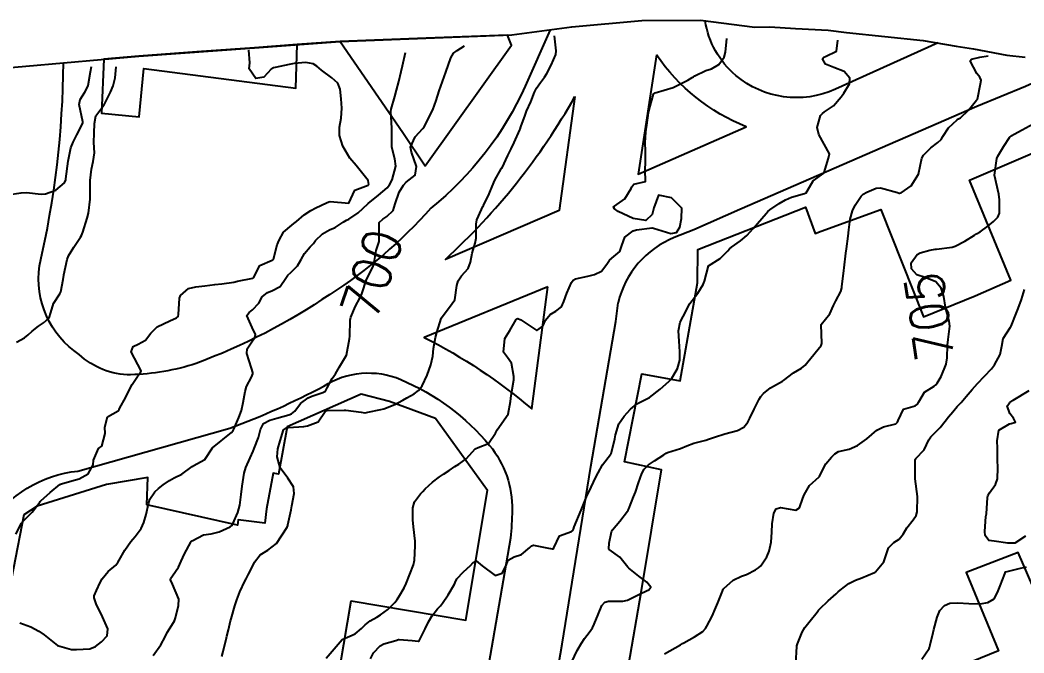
# Model space of a CAD drawing. Header units: metres. Extents: x 286371 to 293043, y 7462578 to 7466404.
# Drawn here: x 291376 to 291481.8, y 7463721.7 to 7463788.4 of the extents above; entities that cross this region are included whole.
import ezdxf
from ezdxf.enums import TextEntityAlignment as Align

# ---------------------------------------------------------------- set-up
doc = ezdxf.new("R2010")
doc.units = ezdxf.units.M
doc.header["$MEASUREMENT"] = 0
for name, color, linetype in [('Area', 45, 'Continuous'), ('Cotas', 45, 'Continuous'), ('Curvas de Nivel 1m', 11, 'Continuous'), ('Curvas de Nivel 5m', 15, 'Continuous'), ('Edificações', 30, 'Continuous'), ('Vias primárias', 230, 'Continuous')]:
    doc.layers.add(name, color=color, linetype=linetype)
doc.styles.add('Style-STANDARD', font='STANDARD.shx')

msp = doc.modelspace()

# ---------------------------------------------------------------- linework, layer by layer
at = {"layer": 'Area'}
msp.add_polyline3d([(291372.57, 7463783.17, 702), (291388.48, 7463784.57, 697.97), (291400.68, 7463785.46, 698.29), (291409.7, 7463786.11, 699.96), (291427.82, 7463786.81, 702.13), (291434.13, 7463787.65, 701.25), (291441.52, 7463788.34, 701.6), (291447.68, 7463788.38, 701.89), (291453.41, 7463787.64, 702.47), (291454.99, 7463787.67, 702.52), (291457.72, 7463787.5, 702.89), (291461.17, 7463787.31, 703.07), (291463.07, 7463787.05, 703.1), (291471.17, 7463786.23, 703.71), (291474.66, 7463785.63, 703.92), (291476.46, 7463785.36, 704.05), (291479.98, 7463784.68, 706.46), (291481.93, 7463784.47, 704.5)], dxfattribs=at)
at = {"layer": 'Curvas de Nivel 1m', "flags": 128}
for points, elevation in [([(291397.22, 7463721.26), (291397.36, 7463721.8), (291397.73, 7463723.26), (291397.77, 7463723.41), (291397.94, 7463724.1), (291398.16, 7463725.05), (291398.21, 7463725.25), (291398.61, 7463726.62), (291398.82, 7463727.24), (291399.14, 7463728.11), (291399.65, 7463729.23), (291399.78, 7463729.48), (291400.04, 7463729.97), (291400.48, 7463730.78), (291400.69, 7463731.21), (291401.26, 7463732.01), (291402.07, 7463732.48), (291403, 7463733.18), (291404.11, 7463734.9), (291404.18, 7463735.09), (291404.19, 7463735.15), (291404.55, 7463736.74), (291404.62, 7463737.15), (291404.86, 7463738.45), (291404.8, 7463739.15), (291404.19, 7463740.09), (291403.38, 7463741.17), (291403.06, 7463742.33), (291403.15, 7463743.17), (291403.39, 7463744.02), (291403.75, 7463745.16), (291404.05, 7463745.38), (291404.27, 7463745.42), (291405.87, 7463745.53), (291406.27, 7463745.59), (291407.37, 7463746.01), (291408.13, 7463747.1), (291408.21, 7463747.18), (291408.3, 7463747.2), (291410.12, 7463747.24), (291410.3, 7463747.24), (291411.93, 7463747.04), (291412.29, 7463746.97), (291412.35, 7463746.97), (291412.61, 7463747.03), (291413.98, 7463747.33), (291414.3, 7463747.4), (291415.46, 7463747.83), (291416.31, 7463748.31), (291416.74, 7463748.55), (291417.52, 7463748.96), (291417.97, 7463749.31), (291418.34, 7463749.82), (291418.87, 7463750.94), (291419.28, 7463752.02), (291419.46, 7463752.93), (291419.56, 7463753.76), (291419.76, 7463754.92), (291419.91, 7463755.43), (291420.35, 7463756.92), (291420.38, 7463756.98), (291420.45, 7463757.09), (291421.24, 7463758.12), (291421.8, 7463758.89), (291422, 7463760.39), (291422.13, 7463760.88), (291422.51, 7463761.41), (291423.19, 7463762.2), (291423.46, 7463762.86), (291423.62, 7463763.79), (291423.94, 7463764.85), (291424.04, 7463765.38), (291424.05, 7463766.85), (291424.13, 7463767.32), (291424.62, 7463768.4), (291424.76, 7463768.71), (291424.81, 7463768.84), (291425.41, 7463770.06), (291425.74, 7463770.83), (291426.01, 7463771.48), (291426.68, 7463772.69), (291426.73, 7463772.76), (291426.77, 7463772.81), (291427.4, 7463774.11), (291427.74, 7463774.8), (291428.06, 7463775.46), (291428.65, 7463776.79), (291428.68, 7463776.87), (291428.76, 7463777.11), (291429.2, 7463778.36), (291429.36, 7463778.78), (291429.81, 7463779.76), (291430.21, 7463780.76), (291430.4, 7463781.18), (291430.83, 7463781.78), (291431.24, 7463782.35), (291431.48, 7463782.74), (291431.96, 7463783.63), (291432.45, 7463784.73), (291432.49, 7463785.12), (291432.31, 7463786.73)], 701), ([(291408.23, 7463721.1), (291409.92, 7463723.06), (291411.3, 7463723.68), (291411.94, 7463724.22), (291412.35, 7463724.63), (291412.88, 7463725.02), (291413.56, 7463725.41), (291413.96, 7463725.66), (291414.74, 7463726.23), (291415.47, 7463726.98), (291415.7, 7463727.27), (291416, 7463727.75), (291416.45, 7463728.53), (291416.65, 7463728.96), (291417.04, 7463729.95), (291417.44, 7463730.95), (291417.55, 7463731.45), (291417.62, 7463732.95), (291417.61, 7463733.43), (291417.45, 7463734.95), (291417.38, 7463735.69), (291417.35, 7463736.96), (291417.53, 7463737.57), (291418.17, 7463738.41), (291418.42, 7463738.69), (291418.66, 7463738.94), (291419.45, 7463739.66), (291420.19, 7463740.21), (291420.61, 7463740.5), (291421.2, 7463740.9), (291421.8, 7463741.3), (291422.21, 7463741.57), (291422.98, 7463742.11), (291423.67, 7463742.86), (291423.93, 7463743.17), (291424.24, 7463743.32), (291425.36, 7463743.72), (291426.07, 7463744.83), (291426.27, 7463745.19), (291427.41, 7463746.81), (291427.66, 7463748.15), (291427.75, 7463748.8), (291428, 7463750.45), (291428.02, 7463750.79), (291427.78, 7463752.2), (291427.34, 7463752.81), (291426.93, 7463753.35), (291427.07, 7463754.8), (291427.59, 7463755.63), (291428.27, 7463756.79), (291428.35, 7463756.88), (291428.45, 7463756.92), (291428.77, 7463756.78), (291430.43, 7463755.64), (291431.06, 7463756.12), (291431.35, 7463756.74), (291431.83, 7463757.35), (291432.46, 7463757.7), (291433.03, 7463758.16), (291433.3, 7463758.71), (291433.6, 7463759.6), (291434.08, 7463760.7), (291434.26, 7463760.94), (291434.51, 7463761.08), (291435.82, 7463761.37), (291436.52, 7463761.55), (291437.26, 7463761.92), (291437.83, 7463762.65), (291438.11, 7463763.08), (291438.55, 7463763.44), (291439.2, 7463763.98), (291439.41, 7463764.62), (291439.7, 7463765.49), (291440.59, 7463766.16), (291440.93, 7463766.26), (291442.59, 7463766.47), (291442.73, 7463766.43), (291444.58, 7463765.88), (291445.16, 7463765.97), (291445.51, 7463766.53), (291445.69, 7463767.44), (291445.72, 7463768.53), (291444.64, 7463769.62), (291443.27, 7463769.93), (291442.77, 7463768.57), (291442.75, 7463768.44), (291442.61, 7463767.86), (291441.94, 7463767.25), (291440.61, 7463767.47), (291439.03, 7463768.21), (291438.62, 7463768.48), (291438.53, 7463768.64), (291438.55, 7463768.71), (291438.63, 7463768.77), (291439.71, 7463769.54), (291440.4, 7463770.61), (291440.47, 7463770.79), (291440.66, 7463771.08), (291441.9, 7463771.36), (291441.85, 7463772.59), (291441.9, 7463773.39), (291441.9, 7463774.59), (291441.87, 7463775.44), (291441.93, 7463776.59), (291442.03, 7463777.31), (291442.23, 7463778.58), (291442.31, 7463779.05), (291442.74, 7463780.58), (291442.76, 7463780.62), (291442.81, 7463780.65), (291442.92, 7463780.69), (291444.82, 7463781.28), (291446.36, 7463782.04), (291446.83, 7463782.31), (291446.95, 7463782.39), (291447.1, 7463782.5), (291448.27, 7463783.06), (291448.85, 7463783.24), (291449.63, 7463783.69), (291450.18, 7463784.45), (291450.33, 7463784.99), (291450.47, 7463786.45)], 702), ([(291412.9, 7463721.02), (291413.23, 7463721.68), (291413.91, 7463722.39), (291414.32, 7463722.6), (291415.56, 7463722.98), (291415.84, 7463723.06), (291415.93, 7463723.08), (291417.3, 7463722.95), (291417.92, 7463722.89), (291417.97, 7463722.9), (291418.02, 7463722.94), (291418.68, 7463724.2), (291419.02, 7463724.93), (291419.36, 7463725.53), (291419.97, 7463726.31), (291420.27, 7463726.62), (291420.5, 7463726.91), (291421.11, 7463727.78), (291421.76, 7463728.89), (291421.84, 7463729.07), (291422.02, 7463729.47), (291422.7, 7463730.21), (291423.46, 7463730.86), (291423.74, 7463731.17), (291424.05, 7463731.38), (291424.66, 7463730.85), (291426.03, 7463729.83), (291426.79, 7463730.06), (291427.18, 7463730.81), (291427.43, 7463731.43), (291428.06, 7463731.79), (291428.82, 7463732.03), (291429.69, 7463732.77), (291429.89, 7463732.96), (291430.08, 7463733.02), (291431.49, 7463732.74), (291432.07, 7463732.62), (291432.17, 7463732.64), (291432.23, 7463732.73), (291432.82, 7463733.99), (291434.1, 7463734.45), (291434.24, 7463734.57), (291434.29, 7463734.7), (291434.37, 7463734.96), (291435.1, 7463736.69), (291435.76, 7463738.27), (291435.94, 7463738.67), (291436.17, 7463739.14), (291436.67, 7463740.18), (291436.89, 7463740.65), (291437.36, 7463741.49), (291438.22, 7463742.56), (291438.25, 7463742.61), (291438.26, 7463742.63), (291438.65, 7463744.23), (291438.72, 7463744.63), (291439.08, 7463745.81), (291439.65, 7463746.61), (291439.95, 7463746.95), (291440.3, 7463747.37), (291440.99, 7463747.92), (291442.31, 7463748.57), (291443.43, 7463749.46), (291444.35, 7463750.26), (291444.49, 7463750.4), (291444.63, 7463750.54), (291445.26, 7463751.64), (291445.51, 7463752.53), (291445.52, 7463753.4), (291445.43, 7463754.53), (291445.36, 7463755.6), (291445.54, 7463756.53), (291445.87, 7463757.11), (291446.47, 7463758.27), (291446.54, 7463758.45), (291446.58, 7463758.51), (291447.41, 7463759.58), (291447.99, 7463760.49), (291448.13, 7463760.86), (291448.53, 7463762.48), (291449.78, 7463763.23), (291450.56, 7463764.04), (291450.75, 7463764.26), (291450.98, 7463764.45), (291451.92, 7463765.09), (291452.58, 7463765.66), (291453.25, 7463766.41), (291454.62, 7463768), (291454.81, 7463768.2), (291455.02, 7463768.38), (291455.98, 7463769.02), (291456.64, 7463769.42), (291457.28, 7463769.71), (291458.65, 7463770.09), (291458.82, 7463770.16), (291458.94, 7463770.32), (291459.56, 7463771.42), (291460.68, 7463772.25), (291460.71, 7463772.27), (291460.73, 7463772.29), (291461.18, 7463773.81), (291461.31, 7463774.29), (291460.73, 7463775.29), (291460.18, 7463776.3), (291460.01, 7463777.05), (291460.35, 7463778.3), (291460.55, 7463778.53), (291460.78, 7463778.71), (291461.73, 7463779.34), (291462.54, 7463780.27), (291462.64, 7463780.44), (291462.81, 7463780.68), (291463.42, 7463781.66), (291463.45, 7463782.26), (291462.84, 7463782.95), (291461.75, 7463783.38), (291460.86, 7463783.72), (291460.54, 7463784.3), (291460.69, 7463784.47), (291460.87, 7463784.52), (291462.04, 7463785.11), (291462.16, 7463786.27)], 703), ([(291375.52, 7463734.16), (291376.11, 7463735.33), (291376.21, 7463735.49), (291376.31, 7463735.58), (291377.22, 7463736.48), (291378.03, 7463737.56), (291378.08, 7463737.62), (291378.15, 7463737.68), (291379.12, 7463738.57), (291380.17, 7463739.4), (291380.24, 7463739.45), (291380.42, 7463739.52), (291381.79, 7463739.89), (291382.18, 7463740.02), (291383.15, 7463740.52), (291383.65, 7463741.47), (291383.71, 7463741.97), (291384.23, 7463743.19), (291384.38, 7463743.31), (291384.57, 7463743.46), (291384.93, 7463744.78), (291384.91, 7463745.45), (291385.18, 7463746.55), (291386.29, 7463747.18), (291386.4, 7463747.33), (291386.45, 7463747.43), (291387.1, 7463748.63), (291387.5, 7463749.42), (291387.79, 7463749.96), (291388.34, 7463750.78), (291388.63, 7463751.12), (291388.73, 7463751.4), (291388.37, 7463752.06), (291387.69, 7463753.41), (291387.87, 7463753.95), (291388.41, 7463754.19), (291389.18, 7463754.62), (291389.74, 7463755.38), (291390.43, 7463756.02), (291391.76, 7463756.67), (291392.45, 7463756.98), (291392.64, 7463757.14), (291392.68, 7463757.33), (291392.76, 7463759.05), (291392.86, 7463759.33), (291393.72, 7463760.09), (291394.5, 7463760.26), (291395.45, 7463760.34), (291396.5, 7463760.5), (291397.22, 7463760.55), (291398.51, 7463760.74), (291398.89, 7463760.85), (291400.51, 7463761.18), (291400.54, 7463761.19), (291400.57, 7463761.21), (291401.24, 7463762.49), (291402.54, 7463763.06), (291402.62, 7463763.1), (291402.67, 7463763.18), (291403.07, 7463764.68), (291403.26, 7463765.17), (291403.74, 7463766.02), (291404.6, 7463766.76), (291404.83, 7463766.92), (291405.09, 7463767.15), (291405.9, 7463767.85), (291406.62, 7463768.3), (291407.15, 7463768.59), (291408.26, 7463769.1), (291408.51, 7463769.22), (291408.64, 7463769.25), (291410.63, 7463769.06), (291411.25, 7463770.46), (291412.66, 7463770.97), (291412.71, 7463770.99), (291412.73, 7463771.03), (291412.67, 7463771.46), (291411.39, 7463773.05), (291410.71, 7463773.83), (291409.98, 7463775.08), (291409.62, 7463776.2), (291409.62, 7463777.08), (291409.82, 7463778.02), (291409.89, 7463779.08), (291409.81, 7463780.08), (291409.71, 7463781.08), (291409.46, 7463781.71), (291408.83, 7463782.3), (291407.73, 7463783.11), (291407.25, 7463783.51), (291406.85, 7463783.75), (291406.1, 7463783.89), (291404.85, 7463783.79), (291404.33, 7463783.68), (291402.85, 7463783.38), (291402.69, 7463783.35), (291402.43, 7463783.19), (291401.67, 7463782.37), (291400.83, 7463782.2), (291400.11, 7463783.23), (291400.2, 7463783.88), (291400.09, 7463785.22)], 698), ([(291375.95, 7463724.81), (291377.09, 7463724.42), (291377.94, 7463723.96), (291378.5, 7463723.55), (291379.92, 7463722.43), (291381.39, 7463722.02), (291381.91, 7463722.02), (291383.3, 7463722.09), (291383.92, 7463722.34), (291384.56, 7463722.82), (291385.14, 7463723.45), (291385.2, 7463724.19), (291384.65, 7463725.45), (291383.98, 7463726.84), (291383.76, 7463727.47), (291383.78, 7463727.68), (291384.01, 7463728.22), (291384.4, 7463729.08), (291384.6, 7463729.46), (291385.24, 7463730.24), (291386.05, 7463730.91), (291386.28, 7463731.2), (291386.4, 7463731.43), (291387, 7463732.49), (291387.64, 7463733.41), (291387.84, 7463733.66), (291388.09, 7463733.93), (291388.73, 7463734.77), (291389.01, 7463735.39), (291389.27, 7463736.24), (291389.5, 7463737.38), (291389.65, 7463737.88), (291390.16, 7463738.65), (291390.55, 7463738.99), (291391.05, 7463739.36), (291391.7, 7463739.84), (291392.19, 7463740.1), (291393.03, 7463740.49), (291394.1, 7463741.32), (291394.16, 7463741.36), (291394.21, 7463741.39), (291395.45, 7463742.06), (291396.23, 7463743.28), (291398.26, 7463744.89), (291398.41, 7463745.09), (291398.49, 7463745.24), (291399.02, 7463746.49), (291399.3, 7463747.23), (291399.48, 7463748.05), (291399.68, 7463749.22), (291399.83, 7463749.73), (291400.35, 7463750.74), (291400.49, 7463751.07), (291400.51, 7463751.21), (291400.36, 7463751.68), (291399.88, 7463753.22), (291399.91, 7463753.71), (291400.4, 7463754.45), (291400.72, 7463754.9), (291400.78, 7463755.21), (291400.43, 7463755.98), (291399.86, 7463757.22), (291400.12, 7463757.55), (291400.45, 7463757.81), (291401.14, 7463758.53), (291401.47, 7463759.2), (291402.04, 7463759.64), (291402.49, 7463759.82), (291403.39, 7463760.28), (291403.98, 7463761.16), (291404.19, 7463761.48), (291404.52, 7463761.77), (291405.22, 7463762.45), (291405.6, 7463763.14), (291405.93, 7463763.75), (291406.56, 7463764.47), (291406.88, 7463764.81), (291407.11, 7463765.12), (291407.85, 7463765.84), (291408.59, 7463766.25), (291409.17, 7463766.51), (291410.02, 7463767.07), (291410.39, 7463767.29), (291410.61, 7463767.4), (291411.61, 7463768.06), (291412.63, 7463769), (291412.65, 7463769.02), (291412.67, 7463769.03), (291413.76, 7463769.91), (291414.66, 7463770.69), (291414.91, 7463771), (291415.2, 7463771.52), (291415.57, 7463772.99), (291415.46, 7463773.74), (291415.16, 7463774.99), (291415.15, 7463776.58), (291415.17, 7463776.99), (291415.05, 7463778.72), (291415.07, 7463778.99), (291415.47, 7463780.32), (291415.65, 7463780.98), (291415.89, 7463781.91), (291416.14, 7463782.97), (291416.27, 7463783.56), (291416.61, 7463784.96)], 699), ([(291434.12, 7463720.7), (291434.69, 7463721.92), (291435.15, 7463722.69), (291435.45, 7463723.16), (291435.94, 7463723.82), (291436.31, 7463724.3), (291436.49, 7463724.67), (291436.91, 7463725.72), (291437.31, 7463726.65), (291437.62, 7463727.02), (291437.99, 7463727.11), (291439.49, 7463727.12), (291439.99, 7463727.23), (291441.25, 7463727.84), (291442.01, 7463728.2), (291442.26, 7463728.32), (291442.46, 7463728.57), (291442.02, 7463729.12), (291441.2, 7463729.76), (291440.13, 7463730.6), (291440.05, 7463730.71), (291439.18, 7463731.74), (291438.07, 7463732.55), (291438.03, 7463732.59), (291438.02, 7463732.64), (291438.08, 7463733.21), (291438.3, 7463734.43), (291438.41, 7463734.63), (291439.18, 7463735.56), (291440.01, 7463736.61), (291440.06, 7463736.69), (291440.14, 7463736.85), (291440.64, 7463738.11), (291440.83, 7463738.59), (291441.17, 7463739.6), (291441.5, 7463740.58), (291441.74, 7463741.04), (291442.21, 7463741.5), (291442.86, 7463741.91), (291443.82, 7463742.55), (291444.06, 7463742.71), (291444.23, 7463742.78), (291445.57, 7463743.19), (291446.24, 7463743.48), (291446.98, 7463743.76), (291448.25, 7463744.1), (291448.54, 7463744.19), (291449.39, 7463744.47), (291450.04, 7463744.68), (291450.26, 7463744.74), (291451.6, 7463745.1), (291452.27, 7463745.46), (291452.69, 7463746), (291452.91, 7463746.42), (291453.37, 7463747.34), (291453.88, 7463748.4), (291454.04, 7463748.68), (291454.32, 7463749), (291455.09, 7463749.62), (291456.34, 7463750.3), (291456.46, 7463750.36), (291457.51, 7463751.19), (291458.36, 7463751.66), (291458.72, 7463751.98), (291459, 7463752.33), (291460.4, 7463754.08), (291460.48, 7463754.29), (291460.43, 7463756.29), (291461.33, 7463757.41), (291461.73, 7463758.28), (291461.97, 7463758.77), (291462.49, 7463759.75), (291462.6, 7463760.16), (291462.61, 7463760.26), (291462.8, 7463761.99), (291462.83, 7463762.26), (291463.01, 7463763.81), (291463.07, 7463764.26), (291463.25, 7463765.59), (291463.32, 7463766.25), (291463.48, 7463767.38), (291463.71, 7463768.25), (291464.01, 7463768.87), (291464.65, 7463769.8), (291464.86, 7463770.02), (291465.24, 7463770.23), (291466.23, 7463770.64), (291466.66, 7463770.68), (291468.47, 7463770.18), (291468.65, 7463770.12), (291468.7, 7463770.13), (291468.84, 7463770.17), (291469.91, 7463770.91), (291470.68, 7463772.14), (291471.04, 7463773.81), (291471.2, 7463774.14), (291471.96, 7463774.89), (291472.73, 7463775.48), (291473.05, 7463775.8), (291473.24, 7463776.11), (291473.85, 7463777.01), (291474.77, 7463777.86), (291474.91, 7463777.95), (291475.11, 7463778.08), (291475.96, 7463778.89), (291476.8, 7463779.93), (291476.86, 7463780), (291476.89, 7463780.05), (291477.2, 7463781.67), (291477.27, 7463782.05), (291477.14, 7463782.35), (291476.84, 7463782.74), (291476.14, 7463784.07), (291476.27, 7463784.26), (291477.15, 7463784.47), (291478.01, 7463784.6)], 704), ([(291374.64, 7463769.96), (291376.07, 7463770.16), (291376.64, 7463770.18), (291378.17, 7463770.03), (291378.64, 7463770.05), (291379.73, 7463770.46), (291380.66, 7463771.23), (291380.77, 7463771.52), (291380.8, 7463771.65), (291381.04, 7463773.51), (291381.32, 7463774.9), (291381.57, 7463775.5), (291381.95, 7463776.28), (291382.58, 7463777.49), (291382.59, 7463777.65), (291382.2, 7463779.49), (291382.29, 7463779.99), (291382.8, 7463780.77), (291383.05, 7463781.24), (291383.13, 7463781.48), (291383.4, 7463782.92), (291383.48, 7463783.47)], 696), ([(291375.6, 7463754.4), (291376.41, 7463754.89), (291376.82, 7463755.18), (291377.25, 7463755.57), (291377.89, 7463756.11), (291378.44, 7463756.44), (291379.02, 7463756.97), (291379.2, 7463757.54), (291379.5, 7463758.51), (291380.17, 7463759.53), (291380.27, 7463759.74), (291380.51, 7463761.04), (291380.56, 7463761.48), (291380.56, 7463761.52), (291380.91, 7463763.15), (291381.05, 7463763.52), (291381.63, 7463764.44), (291382.33, 7463765.5), (291382.42, 7463765.65), (291382.58, 7463766.01), (291383.04, 7463767.49), (291383.16, 7463768.03), (291383.35, 7463769.48), (291383.34, 7463770.18), (291383.35, 7463771.47), (291383.5, 7463772.66), (291383.68, 7463773.47), (291383.79, 7463774.38), (291383.75, 7463775.47), (291383.76, 7463776.45), (291383.81, 7463777.47), (291383.96, 7463778.28), (291384.78, 7463779.39), (291384.82, 7463779.42), (291384.84, 7463779.45), (291385.48, 7463780.76), (291385.79, 7463781.44), (291385.99, 7463782.27), (291386.09, 7463783.43)], 697), ([(291457.73, 7463720.5), (291457.85, 7463722.34), (291457.86, 7463722.39), (291457.92, 7463722.6), (291458.42, 7463723.85), (291458.7, 7463724.32), (291459.24, 7463725.03), (291459.98, 7463725.96), (291460.13, 7463726.15), (291460.27, 7463726.3), (291461.15, 7463727.13), (291462.01, 7463727.9), (291462.21, 7463728.08), (291462.43, 7463728.27), (291463.32, 7463728.96), (291464.03, 7463729.33), (291464.69, 7463729.58), (291466.04, 7463730.12), (291466.1, 7463730.16), (291466.15, 7463730.21), (291467.01, 7463731.25), (291467.33, 7463732.2), (291467.52, 7463732.75), (291468.09, 7463733.31), (291468.63, 7463733.65), (291469.07, 7463734.17), (291469.44, 7463734.84), (291470.13, 7463735.67), (291470.42, 7463736.15), (291470.54, 7463736.54), (291470.58, 7463738.14), (291470.32, 7463740.01), (291470.31, 7463740.14), (291470.31, 7463742.05), (291470.38, 7463742.14), (291471.28, 7463743.08), (291471.78, 7463744.12), (291471.96, 7463744.42), (291472.26, 7463744.73), (291472.97, 7463745.41), (291473.5, 7463746.1), (291473.84, 7463746.54), (291474.3, 7463747.08), (291474.76, 7463747.62), (291475.16, 7463748.07), (291475.69, 7463748.69), (291476.33, 7463749.44), (291476.9, 7463750.05), (291478.37, 7463751.6), (291478.7, 7463752.02), (291479.29, 7463753.12), (291479.45, 7463754.01), (291479.61, 7463754.81), (291480.37, 7463756), (291480.4, 7463756.03), (291480.44, 7463756.12), (291480.99, 7463757.45), (291481.19, 7463757.98), (291481.53, 7463758.93), (291481.84, 7463759.97)], 706), ([(291481.95, 7463733.97), (291480.84, 7463733.22), (291480.08, 7463733.22), (291478.67, 7463733.43), (291478.09, 7463733.49), (291477.72, 7463734.03), (291477.66, 7463734.47), (291477.79, 7463736.03), (291477.83, 7463736.33), (291477.96, 7463738.03), (291477.99, 7463738.2), (291478.17, 7463738.52), (291478.79, 7463739.41), (291479, 7463740.01), (291479.04, 7463741.18), (291479.01, 7463742.01), (291479, 7463743.25), (291478.98, 7463744.01), (291479.13, 7463745.15), (291480.28, 7463745.82), (291480.43, 7463745.84), (291480.89, 7463745.99), (291480.71, 7463746.41), (291480.3, 7463746.9), (291480.03, 7463747.72), (291480.26, 7463748), (291480.31, 7463748.05), (291480.64, 7463748.31), (291482.33, 7463749.33)], 707), ([(291471.04, 7463721), (291471.81, 7463722.13), (291471.84, 7463722.21), (291471.92, 7463722.52), (291472.24, 7463723.82), (291472.31, 7463724.12), (291472.65, 7463725.43), (291472.91, 7463726.11), (291473.42, 7463726.66), (291473.99, 7463726.89), (291474.84, 7463726.93), (291475.99, 7463726.87), (291477.18, 7463726.84), (291477.99, 7463726.96), (291478.64, 7463727.37), (291479, 7463728.01), (291479.28, 7463728.74), (291479.78, 7463730), (291479.85, 7463730.19), (291480.04, 7463730.24), (291481.43, 7463730.59), (291482.05, 7463730.72)], 707)]:
    msp.add_lwpolyline(points, dxfattribs=dict(at, elevation=elevation))
at = {"layer": 'Curvas de Nivel 5m', "flags": 128}
for points, elevation in [([(291390, 7463721.37), (291390.79, 7463722.49), (291391.25, 7463723.35), (291391.47, 7463723.82), (291391.95, 7463724.58), (291392.25, 7463725.05), (291392.34, 7463725.34), (291392.65, 7463726.67), (291392.71, 7463727.33), (291392.02, 7463728.92), (291391.82, 7463729.35), (291391.85, 7463729.53), (291392.03, 7463729.79), (291392.68, 7463730.7), (291392.96, 7463731.33), (291393.3, 7463732.09), (291393.97, 7463733.32), (291394.01, 7463733.39), (291394.09, 7463733.48), (291395.29, 7463734.1), (291396.1, 7463734.2), (291396.94, 7463734.43), (291398.11, 7463734.95), (291398.28, 7463735.08), (291398.39, 7463735.25), (291398.91, 7463736.47), (291399.13, 7463737.24), (291399.27, 7463738.34), (291399.36, 7463739.23), (291399.59, 7463740.62), (291399.76, 7463741.22), (291400.22, 7463742.22), (291400.52, 7463742.92), (291400.63, 7463743.21), (291401.09, 7463744.37), (291401.32, 7463745.2), (291401.63, 7463745.84), (291402.28, 7463746.19), (291403.03, 7463746.42), (291404.29, 7463746.75), (291404.59, 7463746.85), (291404.93, 7463747.14), (291405.51, 7463747.94), (291406.32, 7463748.55), (291406.72, 7463748.72), (291407.89, 7463749.1), (291408.17, 7463749.25), (291408.33, 7463749.59), (291408.87, 7463750.57), (291409.2, 7463751.08), (291409.63, 7463751.81), (291410.38, 7463753.06), (291410.7, 7463754.77), (291410.73, 7463755.06), (291410.77, 7463756.73), (291410.83, 7463757.06), (291411.31, 7463758.2), (291411.77, 7463759.04), (291411.99, 7463759.53), (291412.5, 7463761.03), (291413.17, 7463762.38), (291413.33, 7463763.02), (291413.5, 7463764.07), (291413.83, 7463765.02), (291413.82, 7463765.77), (291413.81, 7463767.02), (291414.22, 7463767.39), (291414.61, 7463767.65), (291415.31, 7463768.3), (291415.49, 7463768.99), (291415.91, 7463770.24), (291416.38, 7463770.97), (291416.67, 7463771.27), (291417.61, 7463772.02), (291417.75, 7463772.95), (291417.22, 7463774.46), (291417.13, 7463774.96), (291417.62, 7463776.07), (291418.41, 7463776.94), (291418.57, 7463777.13), (291418.76, 7463777.5), (291419.24, 7463778.46), (291419.46, 7463778.92), (291419.82, 7463779.89), (291420.16, 7463780.91), (291420.33, 7463781.4), (291420.84, 7463782.9), (291421.36, 7463784.41), (291421.67, 7463784.89), (291422.04, 7463785.18), (291422.82, 7463785.66)], 700), ([(291443.91, 7463721.56), (291445.57, 7463722.52), (291445.79, 7463722.65), (291445.93, 7463722.73), (291447.07, 7463723.36), (291447.95, 7463723.93), (291448.21, 7463724.22), (291448.36, 7463724.48), (291448.91, 7463725.53), (291449.3, 7463726.46), (291449.51, 7463726.95), (291450.01, 7463728.16), (291450.1, 7463728.36), (291450.16, 7463728.45), (291451.13, 7463729.33), (291452.03, 7463729.74), (291452.55, 7463729.91), (291453.51, 7463730.4), (291453.82, 7463730.62), (291454.05, 7463730.85), (291454.68, 7463731.77), (291454.93, 7463732.38), (291455.13, 7463733.34), (291455.21, 7463734.38), (291455.24, 7463735.25), (291455.42, 7463736.38), (291455.67, 7463736.84), (291456.14, 7463736.99), (291457.76, 7463736.72), (291458.14, 7463736.96), (291458.5, 7463737.98), (291458.63, 7463738.33), (291459.2, 7463739.3), (291460.19, 7463740.23), (291460.23, 7463740.27), (291460.24, 7463740.3), (291460.92, 7463741.58), (291461.51, 7463742.29), (291461.85, 7463742.66), (291462.23, 7463742.88), (291463.37, 7463743.12), (291464.24, 7463743.51), (291465.23, 7463744.22), (291466.27, 7463745.13), (291466.97, 7463745.5), (291468.28, 7463745.82), (291468.46, 7463745.99), (291468.54, 7463746.17), (291469.1, 7463747.36), (291470.31, 7463747.71), (291470.57, 7463747.88), (291470.72, 7463748.14), (291471.3, 7463749.16), (291472.34, 7463749.79), (291472.52, 7463749.93), (291472.66, 7463750.11), (291473.05, 7463750.8), (291473.6, 7463752.1), (291473.71, 7463752.77), (291473.74, 7463754.09), (291473.82, 7463754.69), (291473.99, 7463756.09), (291473.91, 7463756.62), (291473.53, 7463758.1), (291473.34, 7463759.24), (291473.07, 7463760.11), (291472.5, 7463760.78), (291471.39, 7463761.25), (291470.51, 7463761.52), (291469.95, 7463762.15), (291469.9, 7463762.79), (291470.55, 7463763.66), (291470.85, 7463763.84), (291471.88, 7463764.12), (291472.45, 7463764.22), (291472.56, 7463764.23), (291474.23, 7463764.42), (291474.56, 7463764.53), (291475.56, 7463765.07), (291476.58, 7463765.71), (291476.8, 7463765.84), (291477.17, 7463766.05), (291478, 7463766.63), (291478.6, 7463767.13), (291479.03, 7463767.6), (291479.2, 7463768.02), (291479.21, 7463769.44), (291479.14, 7463770.02), (291478.68, 7463772.02), (291478.95, 7463773.78), (291479.04, 7463774.02), (291479.66, 7463775.09), (291480.28, 7463776), (291480.53, 7463776.22), (291480.75, 7463776.36), (291481.59, 7463776.81), (291482.77, 7463777.45)], 705)]:
    msp.add_lwpolyline(points, dxfattribs=dict(at, elevation=elevation))
at = {"layer": 'Edificações', "elevation": 698.91}
msp.add_lwpolyline([(291405.19, 7463785.79), (291400.68, 7463785.46), (291394.58, 7463785.02), (291388.48, 7463784.57), (291384.78, 7463784.25), (291384.55, 7463778.57), (291388.53, 7463778.19), (291389.02, 7463783.27), (291405.04, 7463781.19), (291405.19, 7463785.79), (291409.7, 7463786.11), (291416.33, 7463776.51), (291418.66, 7463773.02), (291427.76, 7463785.73), (291427.34, 7463786.8), (291418.76, 7463786.46), (291409.7, 7463786.11)], close=True, dxfattribs=at)
at = {"layer": 'Edificações', "elevation": 711.17}
for points in [[(291440.09, 7463720.3), (291441.48, 7463728.25), (291443.6, 7463740.97), (291439.68, 7463741.79), (291441.52, 7463751.09), (291445.55, 7463750.33), (291447.39, 7463760.69), (291447.4, 7463764.19), (291458.75, 7463768.65), (291459.77, 7463765.89), (291460.42, 7463766.12), (291466.71, 7463768.42), (291471.22, 7463757.1), (291476.64, 7463759.3), (291480.41, 7463760.94), (291476.06, 7463771.49), (291484.68, 7463775.17)], [(291484.81, 7463723.87), (291481.17, 7463732.23), (291475.69, 7463730.12), (291479.11, 7463721.86), (291469.81, 7463718.07)]]:
    msp.add_lwpolyline(points, dxfattribs=at)
at = {"layer": 'Edificações'}
msp.add_lwpolyline([(291408.94, 7463715.73), (291410.86, 7463727.13), (291422.94, 7463725.1), (291425.24, 7463738.77), (291419.74, 7463746.37), (291414.92, 7463748.16), (291411.92, 7463748.94), (291404.13, 7463745.48), (291403.19, 7463740.51), (291402.66, 7463740.62), (291401.94, 7463736.86), (291401.75, 7463735.33), (291398.95, 7463735.68), (291398.87, 7463735.11), (291389.31, 7463737.25), (291389.44, 7463740.16), (291385.06, 7463739.42), (291377.77, 7463737.14), (291376.36, 7463736.22), (291374.19, 7463724.95)], dxfattribs=at)
at = {"layer": 'Vias primárias'}
for points, elevation in [([(291461.91, 7463781.08, -0.288772), (291451.42, 7463782.54, -0.181427), (291448.18, 7463788.31, -3.227168)], 703.8), ([(291431.85, 7463787.35), (291429.21, 7463781.41, -0.118398), (291419.28, 7463768.55, -0.069031), (291408.61, 7463759.46, -0.061626), (291394.51, 7463752.17, -0.07229), (291387.62, 7463750.98, -0.193775), (291382.2, 7463753.13, -0.291495), (291378, 7463762.48, 0.05571), (291380.53, 7463783.87)], 701.56), ([(291472.74, 7463785.96), (291461.91, 7463781.08, -0.294174)], 703.8), ([(291587.19, 7463748.36), (291580.57, 7463746.92, -0.023042), (291550.34, 7463741.82, 0.075035), (291533.81, 7463737.23, -0.015966), (291530.08, 7463735.7), (291518.58, 7463730.58), (291501.54, 7463722.98), (291485.03, 7463716.05), (291467.56, 7463708.51), (291451.19, 7463701.09), (291444.61, 7463698.48, -0.223321), (291435.57, 7463699.04, -0.267932), (291430.76, 7463706.97, -0.077882), (291431.98, 7463716.05), (291433.1, 7463722.57), (291436.15, 7463741.3), (291438.77, 7463756.58), (291439.01, 7463758.58)], 714.66)]:
    msp.add_lwpolyline(points, format="xyb", dxfattribs=dict(at, elevation=elevation))
for points in [[(291443.06, 7463784.7), (291441.12, 7463772.13), (291452.52, 7463777.12, -0.148506), (291443.06, 7463784.7, 0.81189)], [(291487.46, 7463783.85), (291481.95, 7463781.39), (291476.82, 7463779.25), (291451.83, 7463768.41), (291447, 7463766.27), (291444.93, 7463765.44, 0.24347), (291439.01, 7463758.58, 0.839058)], [(291434.46, 7463780.32), (291432.79, 7463768.3), (291420.8, 7463763.15, 0.078659), (291434.46, 7463780.32, 0.329458)], [(291431.61, 7463760.26), (291418.57, 7463754.91, -0.059602), (291429.9, 7463747.38), (291431.61, 7463760.26)], [(291372.66, 7463735.12, -0.22324), (291382.06, 7463740.83), (291398.08, 7463745.35, 0.033632), (291407.97, 7463749.79, -0.247311), (291416.1, 7463750.48, -0.120073), (291425.46, 7463743.52, -0.180944), (291427.84, 7463736.68, -0.019803), (291427.66, 7463733.77), (291420.87, 7463694.61), (291418.82, 7463683.5), (291416.45, 7463669.68, -0.070689), (291410.04, 7463649.71, -0.127992), (291392.04, 7463628.62, -0.038451), (291381.88, 7463622.63, -0.006566), (291348.19, 7463612.84)]]:
    msp.add_lwpolyline(points, format="xyb", dxfattribs=at)

# ---------------------------------------------------------------- texts
at = {"layer": 'Cotas', "style": 'Style-STANDARD'}
for s, rotation, p in [('700', 71.6185, (291413.05, 7463761.63, 700)), ('705', 98.2142, (291471.82, 7463757.1, 705))]:
    msp.add_text(s, height=4, rotation=rotation, dxfattribs=at).set_placement(p, align=Align.MIDDLE_CENTER)

doc.saveas('drawing.dxf')
